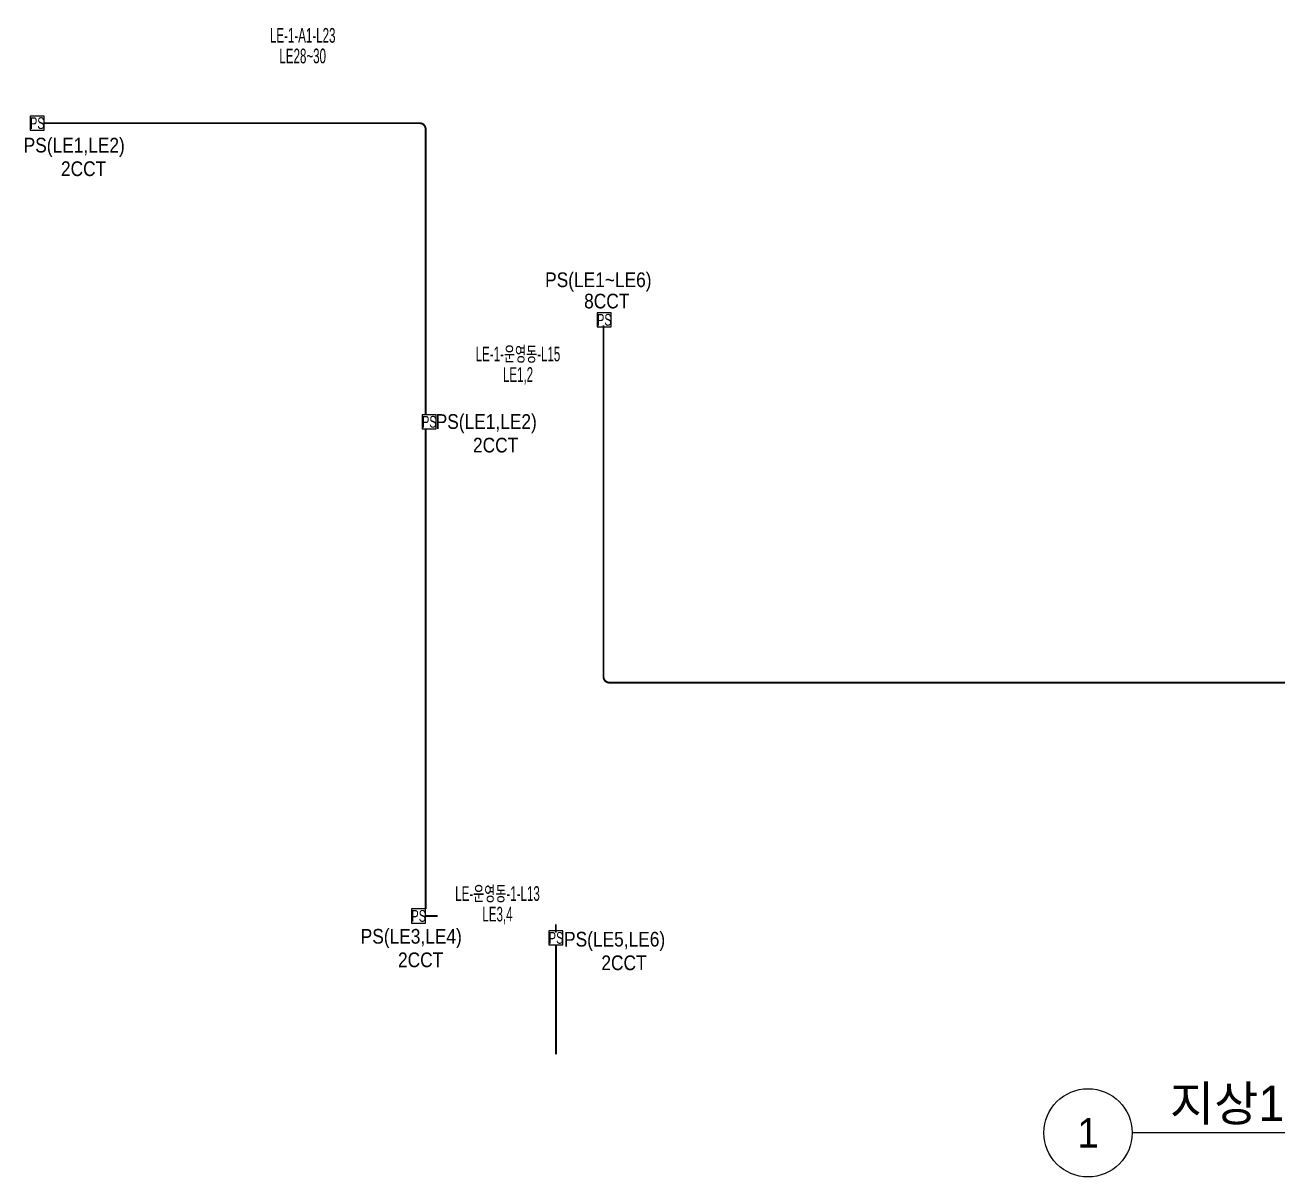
# Model space of a CAD drawing. Header units: millimetres. Extents: x 39625 to 501091, y -351975 to 836145.
# Drawn here: x 269873 to 301800, y -351975 to -322603 of the extents above; entities that cross this region are included whole.
import ezdxf
from ezdxf.enums import TextEntityAlignment as Align

# ---------------------------------------------------------------- set-up
doc = ezdxf.new("R2010")
doc.units = ezdxf.units.MM
doc.header["$LTSCALE"] = 150
doc.set_wipeout_variables(frame=1)
doc.linetypes.add('HIDDEN', pattern=[9.525, 6.35, -3.175])
for name, color, linetype in [('------04 Lighting Switch', 2, 'Continuous'), ('-----30 Text', 2, 'Continuous'), ('-----41 Drawing Title', 2, 'Continuous')]:
    doc.layers.add(name, color=color, linetype=linetype)
doc.styles.add('ELEC', font='Dotum.ttf')

# ---------------------------------------------------------------- blocks, each defined once
blk = doc.blocks.new('ps')
blk.add_lwpolyline([(-79296, 80452), (-79751, 80452), (-79751, 79997), (-79296, 79997)], close=True)
at = {"style": 'ELEC', "width": 0.7}
blk.add_text('PS', height=379.2, dxfattribs=at).set_placement((-79517, 80226), align=Align.MIDDLE_CENTER)

msp = doc.modelspace()

# ---------------------------------------------------------------- linework, layer by layer
at = {"layer": '-----41 Drawing Title', "color": 7}
msp.add_line((320814, -350850), (298086, -350850), dxfattribs=at)
msp.add_circle((296961, -350850), 1125, dxfattribs=at)
at = {"color": 30, "linetype": 'HIDDEN', "lineweight": -3, "ltscale": 0.2, "const_width": 50, "elevation": 0}
for points in [[(270360, -325105), (279930, -325105, -0.414214), (280080, -325255), (280080, -332540)], [(284613, -330257), (284613, -339220, 0.414214), (284763, -339370), (323790, -339370)], [(280080, -345320), (283248, -345320, -0.414214), (283398, -345470), (283398, -345742)]]:
    msp.add_lwpolyline(points, format="xyb", dxfattribs=at)
for points in [[(280080, -332900), (280080, -345140)], [(283400, -346060), (283400, -348850)]]:
    msp.add_lwpolyline(points, dxfattribs=at)

# ---------------------------------------------------------------- block references
at = {"layer": '------04 Lighting Switch', "xscale": 0.790589613177827, "yscale": 0.790589613177827, "zscale": 0.790589613177827}
for p in [(333050, -388530), (347500, -393545), (343040, -396145), (342770, -408745), (346270, -409305)]:
    msp.add_blockref('ps', p, dxfattribs=at)

# ---------------------------------------------------------------- texts
at = {"layer": '-----30 Text', "style": 'ELEC', "width": 0.9}
for s, p in [('PS(LE1,LE2)', (271125, -325712, 0)), ('2CCT', (271364, -326266, 0)), ('PS(LE1~LE6)', (284481, -329145, 0)), ('8CCT', (284696, -329641)), ('PS(LE1,LE2)', (281625, -332759, 0)), ('2CCT', (281864, -333314, 0)), ('PS(LE5,LE6)', (284896, -345959, 0)), ('2CCT', (279953, -346439, 0)), ('2CCT', (285135, -346514, 0))]:
    msp.add_text(s, height=375, dxfattribs=at).set_placement(p, align=Align.MIDDLE)
at = {"layer": '-----41 Drawing Title', "color": 2, "style": 'ELEC'}
msp.add_text('지상1층 조명제어설비 확대평면도-1', height=900, dxfattribs=at).set_placement((299045, -350550))
at = {"layer": '-----41 Drawing Title', "color": 7, "style": 'ELEC'}
msp.add_text('1', height=750, dxfattribs=at).set_placement((296961, -350850), align=Align.MIDDLE)

# ---------------------------------------------------------------- wipeouts: each hides what was drawn before it
at = {"color": 1}
for points in [[(275820, -323128), (278075, -323128), (278075, -322603), (275820, -322603)], [(280907, -331253), (283962, -331253), (283962, -330728), (280907, -330728)], [(280384, -345011), (283439, -345011), (283439, -344486), (280384, -344486)]]:
    msp.add_wipeout(points, dxfattribs=at)

# ---------------------------------------------------------------- next in the draw order: wipeouts: each hides what was drawn before it
for points in [[(275820, -323653), (278075, -323653), (278075, -323128), (275820, -323128)], [(280907, -331778), (283962, -331778), (283962, -331253), (280907, -331253)], [(280384, -345536), (283439, -345536), (283439, -345011), (280384, -345011)]]:
    msp.add_wipeout(points, dxfattribs=at)

# ---------------------------------------------------------------- next in the draw order: texts
at = {"layer": '-----30 Text', "style": 'ELEC', "width": 0.9}
msp.add_text('PS(LE3,LE4)', height=375, dxfattribs=at).set_placement((279714, -345885, 0), align=Align.MIDDLE)
at = {"style": 'ELEC', "width": 0.6}
for s, p in [('LE-1-A1-L23', (276948, -322866)), ('LE28~30', (276948, -323391)), ('LE-1-운영동-L15', (282434, -330990)), ('LE1,2', (282434, -331515)), ('LE-운영동-1-L13', (281912, -344748)), ('LE3,4', (281912, -345273))]:
    msp.add_text(s, height=375, dxfattribs=at).set_placement(p, align=Align.MIDDLE_CENTER)

doc.saveas('drawing.dxf')
